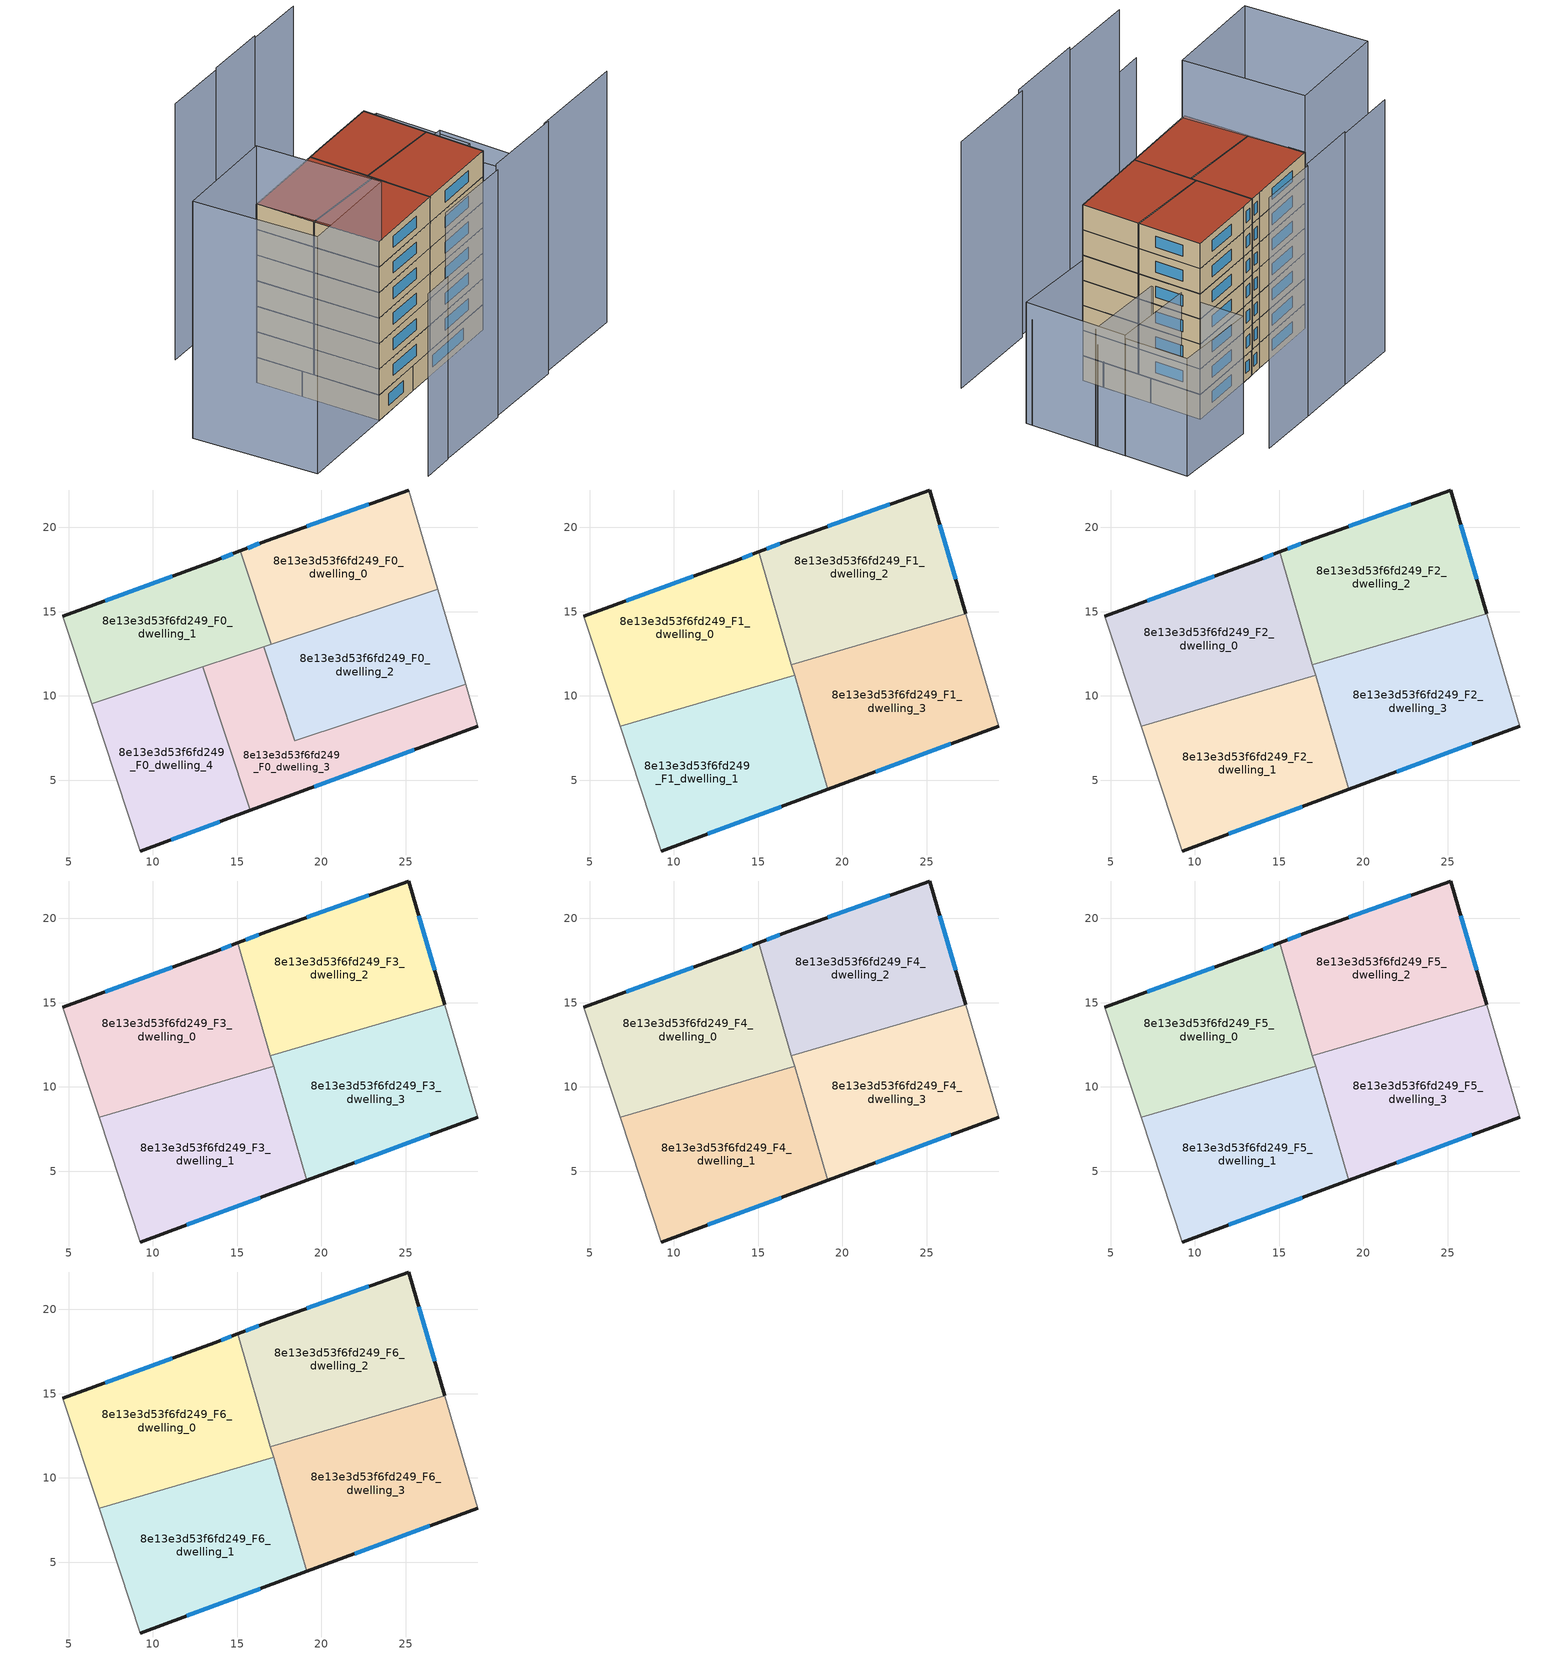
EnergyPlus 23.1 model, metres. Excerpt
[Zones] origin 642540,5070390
8e13e3d53f6fd249_F0_dwelling_0
 floor ground (EU_floor_Construction): 26.89,16.32 25.17,22.22 16.76,19.22 15.18,18.6 17.01,13.06 z0
 wall outside (EU_wall_Construction): 15.18,18.6 16.76,19.22 25.17,22.22 z0:3
 wall adiabatic (EU_wall_Construction): 25.17,22.22 26.89,16.32 z0:3
 wall to 8e13e3d53f6fd249_F0_dwelling_1 (EU_wall_Construction): 17.01,13.06 15.18,18.6 z0:3
 wall to 8e13e3d53f6fd249_F0_dwelling_2 (EU_wall_Construction): 26.89,16.32 17.01,13.06 z0:3
 window (EU_Window_Construction): 15.62,18.77 16.32,19.04 / 19.12,20.06 22.81,21.38 z0.84:2.16
8e13e3d53f6fd249_F0_dwelling_1
 floor ground (EU_floor_Construction): 17.01,13.06 15.18,18.6 13.66,18.02 4.65,14.72 6.36,9.54 z0
 wall outside (EU_wall_Construction): 4.65,14.72 13.66,18.02 15.18,18.6 z0:3
 wall adiabatic (EU_wall_Construction): 6.36,9.54 4.65,14.72 z0:3
 wall to 8e13e3d53f6fd249_F0_dwelling_4 (EU_wall_Construction): 12.97,11.72 6.36,9.54 z0:3
 wall to 8e13e3d53f6fd249_F0_dwelling_3 (EU_wall_Construction): 16.58,12.92 12.97,11.72 z0:3
 wall to 8e13e3d53f6fd249_F0_dwelling_2 (EU_wall_Construction): 17.01,13.06 16.58,12.92 z0:3
 window (EU_Window_Construction): 7.18,15.64 11.14,17.09 / 14.08,18.18 14.75,18.44 z0.84:2.16
8e13e3d53f6fd249_F0_dwelling_2
 floor ground (EU_floor_Construction): 28.54,10.69 26.89,16.32 16.58,12.92 18.42,7.34 z0
 wall to 8e13e3d53f6fd249_F0_dwelling_3 (EU_wall_Construction): 28.54,10.69 18.42,7.34 16.58,12.92 z0:3
 wall adiabatic (EU_wall_Construction): 26.89,16.32 28.54,10.69 z0:3
 ceiling adiabatic (EU_roof_Construction): 27.32,14.87 28.54,10.69 18.42,7.34 17.3,10.73 16.97,11.85 z3
8e13e3d53f6fd249_F0_dwelling_3
 floor ground (EU_floor_Construction): 29.27,8.21 28.54,10.69 18.42,7.34 16.58,12.92 12.97,11.72 15.78,3.22 z0
 wall outside (EU_wall_Construction): 29.27,8.21 15.78,3.22 z0:3
 wall adiabatic (EU_wall_Construction): 28.54,10.69 29.27,8.21 z0:3
 wall to 8e13e3d53f6fd249_F0_dwelling_4 (EU_wall_Construction): 15.78,3.22 12.97,11.72 z0:3
 window (EU_Window_Construction): 25.49,6.81 19.56,4.62 z0.84:2.16
 ceiling adiabatic (EU_roof_Construction): 28.54,10.69 29.27,8.21 19.13,4.46 17.3,10.73 18.42,7.34 z3
8e13e3d53f6fd249_F0_dwelling_4
 floor ground (EU_floor_Construction): 15.78,3.22 12.97,11.72 6.36,9.54 9.25,0.81 z0
 wall outside (EU_wall_Construction): 15.78,3.22 9.25,0.81 z0:3
 wall adiabatic (EU_wall_Construction): 9.25,0.81 6.36,9.54 z0:3
 window (EU_Window_Construction): 13.95,2.54 11.08,1.48 z0.84:2.16
8e13e3d53f6fd249_F1_dwelling_0
 floor to 8e13e3d53f6fd249_F0_dwelling_1 (EU_floor_Construction): 16.66,12.94 15.02,18.54 13.66,18.02 4.65,14.72 6.36,9.54 z3
 floor to 8e13e3d53f6fd249_F0_dwelling_4 (EU_floor_Construction): 13.49,10.15 12.97,11.72 6.36,9.54 6.81,8.2 z3
 floor to 8e13e3d53f6fd249_F0_dwelling_2 (EU_floor_Construction): 17.16,11.22 16.66,12.94 16.58,12.92 17.14,11.21 z3
 floor to 8e13e3d53f6fd249_F0_dwelling_3 (EU_floor_Construction): 17.14,11.21 16.58,12.92 12.97,11.72 13.49,10.15 z3
 wall outside (EU_wall_Construction): 4.65,14.72 13.66,18.02 15.02,18.54 z3:6
 wall to 8e13e3d53f6fd249_F1_dwelling_1 (EU_wall_Construction): 17.16,11.22 6.81,8.2 z3:6
 wall adiabatic (EU_wall_Construction): 6.81,8.2 4.65,14.72 z3:6
 wall to 8e13e3d53f6fd249_F1_dwelling_2 (EU_wall_Construction): 15.02,18.54 16.97,11.85 z3:6
 wall to 8e13e3d53f6fd249_F1_dwelling_3 (EU_wall_Construction): 16.97,11.85 17.16,11.22 z3:6
 window (EU_Window_Construction): 7.18,15.64 11.14,17.09 / 14.04,18.16 14.64,18.4 z3.84:5.16
8e13e3d53f6fd249_F1_dwelling_1
 floor to 8e13e3d53f6fd249_F0_dwelling_4 (EU_floor_Construction): 15.78,3.22 13.49,10.15 6.81,8.2 9.25,0.81 z3
 floor to 8e13e3d53f6fd249_F0_dwelling_3 (EU_floor_Construction): 19.13,4.46 17.3,10.74 17.14,11.21 13.49,10.15 15.78,3.22 z3
 wall outside (EU_wall_Construction): 19.14,4.46 9.25,0.81 z3:6
 wall adiabatic (EU_wall_Construction): 9.25,0.81 6.81,8.2 z3:6
 wall to 8e13e3d53f6fd249_F1_dwelling_3 (EU_wall_Construction): 17.16,11.22 19.14,4.46 z3:6
 window (EU_Window_Construction): 16.37,3.44 12.02,1.83 z3.84:5.16
8e13e3d53f6fd249_F1_dwelling_2
 floor to 8e13e3d53f6fd249_F0_dwelling_0 (EU_floor_Construction): 26.89,16.32 25.17,22.22 16.76,19.22 15.18,18.6 17.01,13.06 z3
 floor to 8e13e3d53f6fd249_F0_dwelling_2 (EU_floor_Construction): 27.32,14.87 26.89,16.32 16.66,12.94 16.97,11.85 z3
 floor to 8e13e3d53f6fd249_F0_dwelling_1 (EU_floor_Construction): 17.01,13.06 15.18,18.6 15.02,18.54 16.66,12.94 z3
 wall outside (EU_wall_Construction): 15.02,18.54 16.76,19.22 25.17,22.22 27.32,14.88 z3:6
 wall to 8e13e3d53f6fd249_F1_dwelling_3 (EU_wall_Construction): 27.32,14.88 16.97,11.85 z3:6
 window (EU_Window_Construction): 15.51,18.73 16.27,19.03 / 19.12,20.06 22.81,21.38 / 25.77,20.16 26.72,16.93 z3.84:5.16
8e13e3d53f6fd249_F1_dwelling_3
 floor adiabatic (EU_floor_Construction): 29.27,8.21 27.32,14.88 16.97,11.85 19.14,4.46 z3
 wall outside (EU_wall_Construction): 29.27,8.21 19.14,4.46 z3:6
 wall adiabatic (EU_wall_Construction): 27.32,14.88 29.27,8.21 z3:6
 window (EU_Window_Construction): 26.43,7.16 21.97,5.51 z3.84:5.16
8e13e3d53f6fd249_F2_dwelling_0
 floor to 8e13e3d53f6fd249_F1_dwelling_0 (EU_floor_Construction): 17.16,11.22 15.02,18.54 13.66,18.02 4.65,14.72 6.81,8.2 z6
 wall outside (EU_wall_Construction): 4.65,14.72 13.66,18.02 15.02,18.54 z6:9
 wall to 8e13e3d53f6fd249_F2_dwelling_1 (EU_wall_Construction): 17.16,11.22 6.81,8.2 z6:9
 wall adiabatic (EU_wall_Construction): 6.81,8.2 4.65,14.72 z6:9
 wall to 8e13e3d53f6fd249_F2_dwelling_2 (EU_wall_Construction): 15.02,18.54 16.97,11.85 z6:9
 wall to 8e13e3d53f6fd249_F2_dwelling_3 (EU_wall_Construction): 16.97,11.85 17.16,11.22 z6:9
 window (EU_Window_Construction): 7.18,15.64 11.14,17.09 / 14.04,18.16 14.64,18.4 z6.84:8.16
8e13e3d53f6fd249_F2_dwelling_1
 floor to 8e13e3d53f6fd249_F1_dwelling_1 (EU_floor_Construction): 19.14,4.46 17.16,11.22 6.81,8.2 9.25,0.81 z6
 wall outside (EU_wall_Construction): 19.14,4.46 9.25,0.81 z6:9
 wall adiabatic (EU_wall_Construction): 9.25,0.81 6.81,8.2 z6:9
 wall to 8e13e3d53f6fd249_F2_dwelling_3 (EU_wall_Construction): 17.16,11.22 19.14,4.46 z6:9
 window (EU_Window_Construction): 16.37,3.44 12.02,1.83 z6.84:8.16
8e13e3d53f6fd249_F2_dwelling_2
 floor to 8e13e3d53f6fd249_F1_dwelling_2 (EU_floor_Construction): 27.32,14.88 25.17,22.22 16.76,19.22 15.02,18.54 16.97,11.85 z6
 wall outside (EU_wall_Construction): 15.02,18.54 16.76,19.22 25.17,22.22 27.32,14.88 z6:9
 wall to 8e13e3d53f6fd249_F2_dwelling_3 (EU_wall_Construction): 27.32,14.88 16.97,11.85 z6:9
 window (EU_Window_Construction): 15.51,18.73 16.27,19.03 / 19.12,20.06 22.81,21.38 / 25.77,20.16 26.72,16.93 z6.84:8.16
8e13e3d53f6fd249_F2_dwelling_3
 floor to 8e13e3d53f6fd249_F1_dwelling_3 (EU_floor_Construction): 29.27,8.21 27.32,14.88 16.97,11.85 19.14,4.46 z6
 wall outside (EU_wall_Construction): 29.27,8.21 19.14,4.46 z6:9
 wall adiabatic (EU_wall_Construction): 27.32,14.88 29.27,8.21 z6:9
 window (EU_Window_Construction): 26.43,7.16 21.97,5.51 z6.84:8.16
8e13e3d53f6fd249_F3_dwelling_0
 floor to 8e13e3d53f6fd249_F2_dwelling_0 (EU_floor_Construction): 17.16,11.22 15.02,18.54 13.66,18.02 4.65,14.72 6.81,8.2 z9
 wall outside (EU_wall_Construction): 4.65,14.72 13.66,18.02 15.02,18.54 z9:12
 wall to 8e13e3d53f6fd249_F3_dwelling_1 (EU_wall_Construction): 17.16,11.22 6.81,8.2 z9:12
 wall adiabatic (EU_wall_Construction): 6.81,8.2 4.65,14.72 z9:12
 wall to 8e13e3d53f6fd249_F3_dwelling_2 (EU_wall_Construction): 15.02,18.54 16.97,11.85 z9:12
 wall to 8e13e3d53f6fd249_F3_dwelling_3 (EU_wall_Construction): 16.97,11.85 17.16,11.22 z9:12
 window (EU_Window_Construction): 7.18,15.64 11.14,17.09 / 14.04,18.16 14.64,18.4 z9.84:11.16
8e13e3d53f6fd249_F3_dwelling_1
 floor to 8e13e3d53f6fd249_F2_dwelling_1 (EU_floor_Construction): 19.14,4.46 17.16,11.22 6.81,8.2 9.25,0.81 z9
 wall outside (EU_wall_Construction): 19.14,4.46 9.25,0.81 z9:12
 wall adiabatic (EU_wall_Construction): 9.25,0.81 6.81,8.2 z9:12
 wall to 8e13e3d53f6fd249_F3_dwelling_3 (EU_wall_Construction): 17.16,11.22 19.14,4.46 z9:12
 window (EU_Window_Construction): 16.37,3.44 12.02,1.83 z9.84:11.16
8e13e3d53f6fd249_F3_dwelling_2
 floor to 8e13e3d53f6fd249_F2_dwelling_2 (EU_floor_Construction): 27.32,14.88 25.17,22.22 16.76,19.22 15.02,18.54 16.97,11.85 z9
 wall outside (EU_wall_Construction): 15.02,18.54 16.76,19.22 25.17,22.22 27.32,14.88 z9:12
 wall to 8e13e3d53f6fd249_F3_dwelling_3 (EU_wall_Construction): 27.32,14.88 16.97,11.85 z9:12
 window (EU_Window_Construction): 15.51,18.73 16.27,19.03 / 19.12,20.06 22.81,21.38 / 25.77,20.16 26.72,16.93 z9.84:11.16
8e13e3d53f6fd249_F3_dwelling_3
 floor to 8e13e3d53f6fd249_F2_dwelling_3 (EU_floor_Construction): 29.27,8.21 27.32,14.88 16.97,11.85 19.14,4.46 z9
 wall outside (EU_wall_Construction): 29.27,8.21 19.14,4.46 z9:12
 wall adiabatic (EU_wall_Construction): 27.32,14.88 29.27,8.21 z9:12
 window (EU_Window_Construction): 26.43,7.16 21.97,5.51 z9.84:11.16
8e13e3d53f6fd249_F4_dwelling_0
 floor to 8e13e3d53f6fd249_F3_dwelling_0 (EU_floor_Construction): 17.16,11.22 15.02,18.54 13.66,18.02 4.65,14.72 6.81,8.2 z12
 wall outside (EU_wall_Construction): 4.65,14.72 13.66,18.02 15.02,18.54 z12:15
 wall to 8e13e3d53f6fd249_F4_dwelling_1 (EU_wall_Construction): 17.16,11.22 6.81,8.2 z12:15
 wall adiabatic (EU_wall_Construction): 6.81,8.2 4.65,14.72 z12:15
 wall to 8e13e3d53f6fd249_F4_dwelling_2 (EU_wall_Construction): 15.02,18.54 16.97,11.85 z12:15
 wall to 8e13e3d53f6fd249_F4_dwelling_3 (EU_wall_Construction): 16.97,11.85 17.16,11.22 z12:15
 window (EU_Window_Construction): 7.18,15.64 11.14,17.09 / 14.04,18.16 14.64,18.4 z12.84:14.16
8e13e3d53f6fd249_F4_dwelling_1
 floor to 8e13e3d53f6fd249_F3_dwelling_1 (EU_floor_Construction): 19.14,4.46 17.16,11.22 6.81,8.2 9.25,0.81 z12
 wall outside (EU_wall_Construction): 19.14,4.46 9.25,0.81 z12:15
 wall adiabatic (EU_wall_Construction): 9.25,0.81 6.81,8.2 z12:15
 wall to 8e13e3d53f6fd249_F4_dwelling_3 (EU_wall_Construction): 17.16,11.22 19.14,4.46 z12:15
 window (EU_Window_Construction): 16.37,3.44 12.02,1.83 z12.84:14.16
8e13e3d53f6fd249_F4_dwelling_2
 floor to 8e13e3d53f6fd249_F3_dwelling_2 (EU_floor_Construction): 27.32,14.88 25.17,22.22 16.76,19.22 15.02,18.54 16.97,11.85 z12
 wall outside (EU_wall_Construction): 15.02,18.54 16.76,19.22 25.17,22.22 27.32,14.88 z12:15
 wall to 8e13e3d53f6fd249_F4_dwelling_3 (EU_wall_Construction): 27.32,14.88 16.97,11.85 z12:15
 window (EU_Window_Construction): 15.51,18.73 16.27,19.03 / 19.12,20.06 22.81,21.38 / 25.77,20.16 26.72,16.93 z12.84:14.16
8e13e3d53f6fd249_F4_dwelling_3
 floor to 8e13e3d53f6fd249_F3_dwelling_3 (EU_floor_Construction): 29.27,8.21 27.32,14.88 16.97,11.85 19.14,4.46 z12
 wall outside (EU_wall_Construction): 29.27,8.21 19.14,4.46 z12:15
 wall adiabatic (EU_wall_Construction): 27.32,14.88 29.27,8.21 z12:15
 window (EU_Window_Construction): 26.43,7.16 21.97,5.51 z12.84:14.16
8e13e3d53f6fd249_F5_dwelling_0
 floor to 8e13e3d53f6fd249_F4_dwelling_0 (EU_floor_Construction): 17.16,11.22 15.02,18.54 13.66,18.02 4.65,14.72 6.81,8.2 z15
 wall outside (EU_wall_Construction): 4.65,14.72 13.66,18.02 15.02,18.54 z15:18
 wall to 8e13e3d53f6fd249_F5_dwelling_1 (EU_wall_Construction): 17.16,11.22 6.81,8.2 z15:18
 wall adiabatic (EU_wall_Construction): 6.81,8.2 4.65,14.72 z15:18
 wall to 8e13e3d53f6fd249_F5_dwelling_2 (EU_wall_Construction): 15.02,18.54 16.97,11.85 z15:18
 wall to 8e13e3d53f6fd249_F5_dwelling_3 (EU_wall_Construction): 16.97,11.85 17.16,11.22 z15:18
 window (EU_Window_Construction): 7.18,15.64 11.14,17.09 / 14.04,18.16 14.64,18.4 z15.84:17.16
8e13e3d53f6fd249_F5_dwelling_1
 floor to 8e13e3d53f6fd249_F4_dwelling_1 (EU_floor_Construction): 19.14,4.46 17.16,11.22 6.81,8.2 9.25,0.81 z15
 wall outside (EU_wall_Construction): 19.14,4.46 9.25,0.81 z15:18
 wall adiabatic (EU_wall_Construction): 9.25,0.81 6.81,8.2 z15:18
 wall to 8e13e3d53f6fd249_F5_dwelling_3 (EU_wall_Construction): 17.16,11.22 19.14,4.46 z15:18
 window (EU_Window_Construction): 16.37,3.44 12.02,1.83 z15.84:17.16
8e13e3d53f6fd249_F5_dwelling_2
 floor to 8e13e3d53f6fd249_F4_dwelling_2 (EU_floor_Construction): 27.32,14.88 25.17,22.22 16.76,19.22 15.02,18.54 16.97,11.85 z15
 wall outside (EU_wall_Construction): 15.02,18.54 16.76,19.22 25.17,22.22 27.32,14.88 z15:18
 wall to 8e13e3d53f6fd249_F5_dwelling_3 (EU_wall_Construction): 27.32,14.88 16.97,11.85 z15:18
 window (EU_Window_Construction): 15.51,18.73 16.27,19.03 / 19.12,20.06 22.81,21.38 / 25.77,20.16 26.72,16.93 z15.84:17.16
8e13e3d53f6fd249_F5_dwelling_3
 floor to 8e13e3d53f6fd249_F4_dwelling_3 (EU_floor_Construction): 29.27,8.21 27.32,14.88 16.97,11.85 19.14,4.46 z15
 wall outside (EU_wall_Construction): 29.27,8.21 19.14,4.46 z15:18
 wall adiabatic (EU_wall_Construction): 27.32,14.88 29.27,8.21 z15:18
 window (EU_Window_Construction): 26.43,7.16 21.97,5.51 z15.84:17.16
8e13e3d53f6fd249_F6_dwelling_0
 floor to 8e13e3d53f6fd249_F5_dwelling_0 (EU_floor_Construction): 17.16,11.22 15.02,18.54 13.66,18.02 4.65,14.72 6.81,8.2 z18
 wall outside (EU_wall_Construction): 4.65,14.72 13.66,18.02 15.02,18.54 z18:21
 wall to 8e13e3d53f6fd249_F6_dwelling_1 (EU_wall_Construction): 17.16,11.22 6.81,8.2 z18:21
 wall adiabatic (EU_wall_Construction): 6.81,8.2 4.65,14.72 z18:21
 wall to 8e13e3d53f6fd249_F6_dwelling_2 (EU_wall_Construction): 15.02,18.54 16.97,11.85 z18:21
 wall to 8e13e3d53f6fd249_F6_dwelling_3 (EU_wall_Construction): 16.97,11.85 17.16,11.22 z18:21
 window (EU_Window_Construction): 7.18,15.64 11.14,17.09 / 14.04,18.16 14.64,18.4 z18.84:20.16
 roof outside (EU_roof_Construction): 15.02,18.54 17.16,11.22 6.81,8.2 4.65,14.72 13.66,18.02 z21
8e13e3d53f6fd249_F6_dwelling_1
 floor to 8e13e3d53f6fd249_F5_dwelling_1 (EU_floor_Construction): 19.14,4.46 17.16,11.22 6.81,8.2 9.25,0.81 z18
 wall outside (EU_wall_Construction): 19.14,4.46 9.25,0.81 z18:21
 wall adiabatic (EU_wall_Construction): 9.25,0.81 6.81,8.2 z18:21
 wall to 8e13e3d53f6fd249_F6_dwelling_3 (EU_wall_Construction): 17.16,11.22 19.14,4.46 z18:21
 window (EU_Window_Construction): 16.37,3.44 12.02,1.83 z18.84:20.16
 roof outside (EU_roof_Construction): 17.16,11.22 19.14,4.46 9.25,0.81 6.81,8.2 z21
8e13e3d53f6fd249_F6_dwelling_2
 floor to 8e13e3d53f6fd249_F5_dwelling_2 (EU_floor_Construction): 27.32,14.88 25.17,22.22 16.76,19.22 15.02,18.54 16.97,11.85 z18
 wall outside (EU_wall_Construction): 15.02,18.54 16.76,19.22 25.17,22.22 27.32,14.88 z18:21
 wall to 8e13e3d53f6fd249_F6_dwelling_3 (EU_wall_Construction): 27.32,14.88 16.97,11.85 z18:21
 window (EU_Window_Construction): 15.51,18.73 16.27,19.03 / 19.12,20.06 22.81,21.38 / 25.77,20.16 26.72,16.93 z18.84:20.16
 roof outside (EU_roof_Construction): 25.17,22.22 27.32,14.88 16.97,11.85 15.02,18.54 16.76,19.22 z21
8e13e3d53f6fd249_F6_dwelling_3
 floor to 8e13e3d53f6fd249_F5_dwelling_3 (EU_floor_Construction): 29.27,8.21 27.32,14.88 16.97,11.85 19.14,4.46 z18
 wall outside (EU_wall_Construction): 29.27,8.21 19.14,4.46 z18:21
 wall adiabatic (EU_wall_Construction): 27.32,14.88 29.27,8.21 z18:21
 window (EU_Window_Construction): 26.43,7.16 21.97,5.51 z18.84:20.16
 roof outside (EU_roof_Construction): 27.32,14.88 29.27,8.21 19.14,4.46 16.97,11.85 z21
shading: 5.83,-11.05 9.55,-9.7 z0:21.4; 9.29,-9.72 18.96,-6.4 z0:29; 18.89,-6.22 28.56,-2.9 z0:29.6; 28.24,-2.73 39.87,1.3 z0:29.4; 35.92,22.96 39.39,11.19 / 39.39,11.19 29.27,8.21 / 29.27,8.21 25.8,19.98 / 25.8,19.98 35.92,22.96 z0:14.4; 39.18,11.91 36.37,19.53 z0:12.6; 33.68,30.32 36.95,19.44 / 36.95,19.44 26.87,16.41 / 26.87,16.41 23.6,27.29 / 23.6,27.29 33.68,30.32 z0:14; -7.56,10.22 4.65,14.72 / 4.65,14.72 9.71,0.98 / 9.71,0.98 -2.5,-3.52 / -2.5,-3.52 -7.56,10.22 z0:27.8; 9.06,26.32 1.38,23.63 z0:30; 36.88,19.71 33.33,30.2 z0:12.2; 16.29,28.86 9.06,26.32 z0:30.2; 23.5,31.33 16.16,28.82 z0:29.9
[Building]
EU S2 Campaign: North Axis=0; Terrain=City; Solar Distribution=FullExterior
[Site:Location]
Lyon-Bron: Latitude=45.75; Longitude=5; Time Zone=1; Elevation=198
[SizingPeriod:WeatherFileDays]
AnnualSizingPeriod: Begin Month=1; Begin Day of Month=1; End Month=12; End Day of Month=31; Day of Week for Start Day=Monday; Use Weather File Daylight Saving Period=No; Use Weather File Rain and Snow Indicators=No
[MATERIAL]
EU_InternalMass_Material: Roughness=MediumRough; Thickness=0.1; Conductivity=1; Density=1800; Specific Heat=900; Thermal Absorptance=0.9; Solar Absorptance=0.7; Visible Absorptance=0.7
[MATERIAL:NOMASS] Roughness=MediumRough; Thermal Absorptance=0.9; Solar Absorptance=0.7; Visible Absorptance=0.7
Name | Thermal Resistance
EU_wall_NoMass | 0.776494
EU_roof_NoMass | 0.486893
EU_floor_NoMass | 0.421597
[WINDOWMATERIAL:SIMPLEGLAZINGSYSTEM]
EU_Window_SimpleGlazing: UFactor=4.24961; Solar Heat Gain Coefficient=0.83; Visible Transmittance=0.83
[CONSTRUCTION]
EU_wall_Construction: EU_wall_NoMass
EU_roof_Construction: EU_roof_NoMass
EU_floor_Construction: EU_floor_NoMass
EU_InternalMass_Construction: EU_InternalMass_Material
EU_Window_Construction: EU_Window_SimpleGlazing
[ZONE] Type=1; Multiplier=1; Ceiling Height=autocalculate; Floor Area=autocalculate; Part of Total Floor Area=Yes
Name | Volume
8e13e3d53f6fd249_F0_dwelling_0 | 189.475
8e13e3d53f6fd249_F1_dwelling_0; 8e13e3d53f6fd249_F2_dwelling_0; 8e13e3d53f6fd249_F3_dwelling_0; 8e13e3d53f6fd249_F4_dwelling_0; 8e13e3d53f6fd249_F5_dwelling_0; 8e13e3d53f6fd249_F6_dwelling_0 | 236.851
8e13e3d53f6fd249_F0_dwelling_1 | 189.479
8e13e3d53f6fd249_F1_dwelling_1; 8e13e3d53f6fd249_F2_dwelling_1; 8e13e3d53f6fd249_F3_dwelling_1; 8e13e3d53f6fd249_F4_dwelling_1; 8e13e3d53f6fd249_F5_dwelling_1; 8e13e3d53f6fd249_F6_dwelling_1 | 236.842
8e13e3d53f6fd249_F0_dwelling_2 | 189.482
8e13e3d53f6fd249_F1_dwelling_2; 8e13e3d53f6fd249_F2_dwelling_2; 8e13e3d53f6fd249_F3_dwelling_2; 8e13e3d53f6fd249_F4_dwelling_2; 8e13e3d53f6fd249_F5_dwelling_2; 8e13e3d53f6fd249_F6_dwelling_2 | 236.852
8e13e3d53f6fd249_F0_dwelling_3 | 189.466
8e13e3d53f6fd249_F1_dwelling_3; 8e13e3d53f6fd249_F2_dwelling_3; 8e13e3d53f6fd249_F3_dwelling_3; 8e13e3d53f6fd249_F4_dwelling_3; 8e13e3d53f6fd249_F5_dwelling_3; 8e13e3d53f6fd249_F6_dwelling_3 | 236.849
8e13e3d53f6fd249_F0_dwelling_4 | 189.473
[INTERNALMASS] Construction=EU_InternalMass_Construction
Name | Zone or ZoneList | Surface Area
8e13e3d53f6fd249_F0_dwelling_0_EU_InternalMass | 8e13e3d53f6fd249_F0_dwelling_0 | 63.1582
8e13e3d53f6fd249_F0_dwelling_1_EU_InternalMass | 8e13e3d53f6fd249_F0_dwelling_1 | 63.1596
8e13e3d53f6fd249_F0_dwelling_2_EU_InternalMass | 8e13e3d53f6fd249_F0_dwelling_2 | 63.1616
8e13e3d53f6fd249_F0_dwelling_3_EU_InternalMass | 8e13e3d53f6fd249_F0_dwelling_3 | 63.1551
8e13e3d53f6fd249_F0_dwelling_4_EU_InternalMass | 8e13e3d53f6fd249_F0_dwelling_4 | 63.16
8e13e3d53f6fd249_F1_dwelling_0_EU_InternalMass | 8e13e3d53f6fd249_F1_dwelling_0 | 78.9508
8e13e3d53f6fd249_F1_dwelling_1_EU_InternalMass | 8e13e3d53f6fd249_F1_dwelling_1 | 78.9475
8e13e3d53f6fd249_F1_dwelling_2_EU_InternalMass | 8e13e3d53f6fd249_F1_dwelling_2 | 78.9508
8e13e3d53f6fd249_F1_dwelling_3_EU_InternalMass | 8e13e3d53f6fd249_F1_dwelling_3 | 78.95
8e13e3d53f6fd249_F2_dwelling_0_EU_InternalMass | 8e13e3d53f6fd249_F2_dwelling_0 | 78.9508
8e13e3d53f6fd249_F2_dwelling_1_EU_InternalMass | 8e13e3d53f6fd249_F2_dwelling_1 | 78.9475
8e13e3d53f6fd249_F2_dwelling_2_EU_InternalMass | 8e13e3d53f6fd249_F2_dwelling_2 | 78.9508
8e13e3d53f6fd249_F2_dwelling_3_EU_InternalMass | 8e13e3d53f6fd249_F2_dwelling_3 | 78.95
8e13e3d53f6fd249_F3_dwelling_0_EU_InternalMass | 8e13e3d53f6fd249_F3_dwelling_0 | 78.9508
8e13e3d53f6fd249_F3_dwelling_1_EU_InternalMass | 8e13e3d53f6fd249_F3_dwelling_1 | 78.9475
8e13e3d53f6fd249_F3_dwelling_2_EU_InternalMass | 8e13e3d53f6fd249_F3_dwelling_2 | 78.9508
8e13e3d53f6fd249_F3_dwelling_3_EU_InternalMass | 8e13e3d53f6fd249_F3_dwelling_3 | 78.95
8e13e3d53f6fd249_F4_dwelling_0_EU_InternalMass | 8e13e3d53f6fd249_F4_dwelling_0 | 78.9508
8e13e3d53f6fd249_F4_dwelling_1_EU_InternalMass | 8e13e3d53f6fd249_F4_dwelling_1 | 78.9475
8e13e3d53f6fd249_F4_dwelling_2_EU_InternalMass | 8e13e3d53f6fd249_F4_dwelling_2 | 78.9508
8e13e3d53f6fd249_F4_dwelling_3_EU_InternalMass | 8e13e3d53f6fd249_F4_dwelling_3 | 78.95
8e13e3d53f6fd249_F5_dwelling_0_EU_InternalMass | 8e13e3d53f6fd249_F5_dwelling_0 | 78.9508
8e13e3d53f6fd249_F5_dwelling_1_EU_InternalMass | 8e13e3d53f6fd249_F5_dwelling_1 | 78.9475
8e13e3d53f6fd249_F5_dwelling_2_EU_InternalMass | 8e13e3d53f6fd249_F5_dwelling_2 | 78.9508
8e13e3d53f6fd249_F5_dwelling_3_EU_InternalMass | 8e13e3d53f6fd249_F5_dwelling_3 | 78.95
8e13e3d53f6fd249_F6_dwelling_0_EU_InternalMass | 8e13e3d53f6fd249_F6_dwelling_0 | 78.9508
8e13e3d53f6fd249_F6_dwelling_1_EU_InternalMass | 8e13e3d53f6fd249_F6_dwelling_1 | 78.9475
8e13e3d53f6fd249_F6_dwelling_2_EU_InternalMass | 8e13e3d53f6fd249_F6_dwelling_2 | 78.9508
8e13e3d53f6fd249_F6_dwelling_3_EU_InternalMass | 8e13e3d53f6fd249_F6_dwelling_3 | 78.95
[OTHEREQUIPMENT] Fuel Type=Electricity; Design Level Calculation Method=Watts/Area; Power per Zone Floor Area=1; Fraction Latent=0; Fraction Radiant=0; Fraction Lost=0; Carbon Dioxide Generation Rate=0; EndUse Subcategory=EU_Step8_InternalGains
Name | Zone or ZoneList or Space or SpaceList | Schedule
EU_Step8_InternalGain_8e13e3d53f6fd249_F0_dwelling_0_f000 | 8e13e3d53f6fd249_F0_dwelling_0 | EU_Step8_GainSchedule_8e13e3d53f6fd249_F0_dwelling_0_f000
EU_Step8_InternalGain_8e13e3d53f6fd249_F0_dwelling_1_f000 | 8e13e3d53f6fd249_F0_dwelling_1 | EU_Step8_GainSchedule_8e13e3d53f6fd249_F0_dwelling_1_f000
EU_Step8_InternalGain_8e13e3d53f6fd249_F0_dwelling_2_f000 | 8e13e3d53f6fd249_F0_dwelling_2 | EU_Step8_GainSchedule_8e13e3d53f6fd249_F0_dwelling_2_f000
EU_Step8_InternalGain_8e13e3d53f6fd249_F0_dwelling_3_f000 | 8e13e3d53f6fd249_F0_dwelling_3 | EU_Step8_GainSchedule_8e13e3d53f6fd249_F0_dwelling_3_f000
EU_Step8_InternalGain_8e13e3d53f6fd249_F0_dwelling_4_f000 | 8e13e3d53f6fd249_F0_dwelling_4 | EU_Step8_GainSchedule_8e13e3d53f6fd249_F0_dwelling_4_f000
EU_Step8_InternalGain_8e13e3d53f6fd249_F1_dwelling_0_f000 | 8e13e3d53f6fd249_F1_dwelling_0 | EU_Step8_GainSchedule_8e13e3d53f6fd249_F1_dwelling_0_f000
EU_Step8_InternalGain_8e13e3d53f6fd249_F1_dwelling_1_f000 | 8e13e3d53f6fd249_F1_dwelling_1 | EU_Step8_GainSchedule_8e13e3d53f6fd249_F1_dwelling_1_f000
EU_Step8_InternalGain_8e13e3d53f6fd249_F1_dwelling_2_f000 | 8e13e3d53f6fd249_F1_dwelling_2 | EU_Step8_GainSchedule_8e13e3d53f6fd249_F1_dwelling_2_f000
EU_Step8_InternalGain_8e13e3d53f6fd249_F1_dwelling_3_f000 | 8e13e3d53f6fd249_F1_dwelling_3 | EU_Step8_GainSchedule_8e13e3d53f6fd249_F1_dwelling_3_f000
EU_Step8_InternalGain_8e13e3d53f6fd249_F2_dwelling_0_f000 | 8e13e3d53f6fd249_F2_dwelling_0 | EU_Step8_GainSchedule_8e13e3d53f6fd249_F2_dwelling_0_f000
EU_Step8_InternalGain_8e13e3d53f6fd249_F2_dwelling_1_f000 | 8e13e3d53f6fd249_F2_dwelling_1 | EU_Step8_GainSchedule_8e13e3d53f6fd249_F2_dwelling_1_f000
EU_Step8_InternalGain_8e13e3d53f6fd249_F2_dwelling_2_f000 | 8e13e3d53f6fd249_F2_dwelling_2 | EU_Step8_GainSchedule_8e13e3d53f6fd249_F2_dwelling_2_f000
EU_Step8_InternalGain_8e13e3d53f6fd249_F2_dwelling_3_f000 | 8e13e3d53f6fd249_F2_dwelling_3 | EU_Step8_GainSchedule_8e13e3d53f6fd249_F2_dwelling_3_f000
EU_Step8_InternalGain_8e13e3d53f6fd249_F3_dwelling_0_f000 | 8e13e3d53f6fd249_F3_dwelling_0 | EU_Step8_GainSchedule_8e13e3d53f6fd249_F3_dwelling_0_f000
EU_Step8_InternalGain_8e13e3d53f6fd249_F3_dwelling_1_f000 | 8e13e3d53f6fd249_F3_dwelling_1 | EU_Step8_GainSchedule_8e13e3d53f6fd249_F3_dwelling_1_f000
EU_Step8_InternalGain_8e13e3d53f6fd249_F3_dwelling_2_f000 | 8e13e3d53f6fd249_F3_dwelling_2 | EU_Step8_GainSchedule_8e13e3d53f6fd249_F3_dwelling_2_f000
EU_Step8_InternalGain_8e13e3d53f6fd249_F3_dwelling_3_f000 | 8e13e3d53f6fd249_F3_dwelling_3 | EU_Step8_GainSchedule_8e13e3d53f6fd249_F3_dwelling_3_f000
EU_Step8_InternalGain_8e13e3d53f6fd249_F4_dwelling_0_f000 | 8e13e3d53f6fd249_F4_dwelling_0 | EU_Step8_GainSchedule_8e13e3d53f6fd249_F4_dwelling_0_f000
EU_Step8_InternalGain_8e13e3d53f6fd249_F4_dwelling_1_f000 | 8e13e3d53f6fd249_F4_dwelling_1 | EU_Step8_GainSchedule_8e13e3d53f6fd249_F4_dwelling_1_f000
EU_Step8_InternalGain_8e13e3d53f6fd249_F4_dwelling_2_f000 | 8e13e3d53f6fd249_F4_dwelling_2 | EU_Step8_GainSchedule_8e13e3d53f6fd249_F4_dwelling_2_f000
EU_Step8_InternalGain_8e13e3d53f6fd249_F4_dwelling_3_f000 | 8e13e3d53f6fd249_F4_dwelling_3 | EU_Step8_GainSchedule_8e13e3d53f6fd249_F4_dwelling_3_f000
EU_Step8_InternalGain_8e13e3d53f6fd249_F5_dwelling_0_f000 | 8e13e3d53f6fd249_F5_dwelling_0 | EU_Step8_GainSchedule_8e13e3d53f6fd249_F5_dwelling_0_f000
EU_Step8_InternalGain_8e13e3d53f6fd249_F5_dwelling_1_f000 | 8e13e3d53f6fd249_F5_dwelling_1 | EU_Step8_GainSchedule_8e13e3d53f6fd249_F5_dwelling_1_f000
EU_Step8_InternalGain_8e13e3d53f6fd249_F5_dwelling_2_f000 | 8e13e3d53f6fd249_F5_dwelling_2 | EU_Step8_GainSchedule_8e13e3d53f6fd249_F5_dwelling_2_f000
EU_Step8_InternalGain_8e13e3d53f6fd249_F5_dwelling_3_f000 | 8e13e3d53f6fd249_F5_dwelling_3 | EU_Step8_GainSchedule_8e13e3d53f6fd249_F5_dwelling_3_f000
EU_Step8_InternalGain_8e13e3d53f6fd249_F6_dwelling_0_f000 | 8e13e3d53f6fd249_F6_dwelling_0 | EU_Step8_GainSchedule_8e13e3d53f6fd249_F6_dwelling_0_f000
EU_Step8_InternalGain_8e13e3d53f6fd249_F6_dwelling_1_f000 | 8e13e3d53f6fd249_F6_dwelling_1 | EU_Step8_GainSchedule_8e13e3d53f6fd249_F6_dwelling_1_f000
EU_Step8_InternalGain_8e13e3d53f6fd249_F6_dwelling_2_f000 | 8e13e3d53f6fd249_F6_dwelling_2 | EU_Step8_GainSchedule_8e13e3d53f6fd249_F6_dwelling_2_f000
EU_Step8_InternalGain_8e13e3d53f6fd249_F6_dwelling_3_f000 | 8e13e3d53f6fd249_F6_dwelling_3 | EU_Step8_GainSchedule_8e13e3d53f6fd249_F6_dwelling_3_f000
[ZONEVENTILATION:DESIGNFLOWRATE] Schedule=EU_AlwaysOn; Design Flow Rate Calculation Method=AirChanges/Hour; Air Changes per Hour=0.693814; Ventilation Type=Natural; Fan Pressure Rise=0; Fan Total Efficiency=1; Constant Term Coefficient=1; Temperature Term Coefficient=0; Velocity Term Coefficient=0; Velocity Squared Term Coefficient=0; Minimum Indoor Temperature=-100; Maximum Indoor Temperature=100; Delta Temperature=-100; Minimum Outdoor Temperature=-100; Maximum Outdoor Temperature=100; Maximum Wind Speed=40
Name | Zone or ZoneList or Space or SpaceList
EU_ConstantAir_8e13e3d53f6fd249_F0_dwelling_0 | 8e13e3d53f6fd249_F0_dwelling_0
EU_ConstantAir_8e13e3d53f6fd249_F0_dwelling_1 | 8e13e3d53f6fd249_F0_dwelling_1
EU_ConstantAir_8e13e3d53f6fd249_F0_dwelling_2 | 8e13e3d53f6fd249_F0_dwelling_2
EU_ConstantAir_8e13e3d53f6fd249_F0_dwelling_3 | 8e13e3d53f6fd249_F0_dwelling_3
EU_ConstantAir_8e13e3d53f6fd249_F0_dwelling_4 | 8e13e3d53f6fd249_F0_dwelling_4
EU_ConstantAir_8e13e3d53f6fd249_F1_dwelling_0 | 8e13e3d53f6fd249_F1_dwelling_0
EU_ConstantAir_8e13e3d53f6fd249_F1_dwelling_1 | 8e13e3d53f6fd249_F1_dwelling_1
EU_ConstantAir_8e13e3d53f6fd249_F1_dwelling_2 | 8e13e3d53f6fd249_F1_dwelling_2
EU_ConstantAir_8e13e3d53f6fd249_F1_dwelling_3 | 8e13e3d53f6fd249_F1_dwelling_3
EU_ConstantAir_8e13e3d53f6fd249_F2_dwelling_0 | 8e13e3d53f6fd249_F2_dwelling_0
EU_ConstantAir_8e13e3d53f6fd249_F2_dwelling_1 | 8e13e3d53f6fd249_F2_dwelling_1
EU_ConstantAir_8e13e3d53f6fd249_F2_dwelling_2 | 8e13e3d53f6fd249_F2_dwelling_2
EU_ConstantAir_8e13e3d53f6fd249_F2_dwelling_3 | 8e13e3d53f6fd249_F2_dwelling_3
EU_ConstantAir_8e13e3d53f6fd249_F3_dwelling_0 | 8e13e3d53f6fd249_F3_dwelling_0
EU_ConstantAir_8e13e3d53f6fd249_F3_dwelling_1 | 8e13e3d53f6fd249_F3_dwelling_1
EU_ConstantAir_8e13e3d53f6fd249_F3_dwelling_2 | 8e13e3d53f6fd249_F3_dwelling_2
EU_ConstantAir_8e13e3d53f6fd249_F3_dwelling_3 | 8e13e3d53f6fd249_F3_dwelling_3
EU_ConstantAir_8e13e3d53f6fd249_F4_dwelling_0 | 8e13e3d53f6fd249_F4_dwelling_0
EU_ConstantAir_8e13e3d53f6fd249_F4_dwelling_1 | 8e13e3d53f6fd249_F4_dwelling_1
EU_ConstantAir_8e13e3d53f6fd249_F4_dwelling_2 | 8e13e3d53f6fd249_F4_dwelling_2
EU_ConstantAir_8e13e3d53f6fd249_F4_dwelling_3 | 8e13e3d53f6fd249_F4_dwelling_3
EU_ConstantAir_8e13e3d53f6fd249_F5_dwelling_0 | 8e13e3d53f6fd249_F5_dwelling_0
EU_ConstantAir_8e13e3d53f6fd249_F5_dwelling_1 | 8e13e3d53f6fd249_F5_dwelling_1
EU_ConstantAir_8e13e3d53f6fd249_F5_dwelling_2 | 8e13e3d53f6fd249_F5_dwelling_2
EU_ConstantAir_8e13e3d53f6fd249_F5_dwelling_3 | 8e13e3d53f6fd249_F5_dwelling_3
EU_ConstantAir_8e13e3d53f6fd249_F6_dwelling_0 | 8e13e3d53f6fd249_F6_dwelling_0
EU_ConstantAir_8e13e3d53f6fd249_F6_dwelling_1 | 8e13e3d53f6fd249_F6_dwelling_1
EU_ConstantAir_8e13e3d53f6fd249_F6_dwelling_2 | 8e13e3d53f6fd249_F6_dwelling_2
EU_ConstantAir_8e13e3d53f6fd249_F6_dwelling_3 | 8e13e3d53f6fd249_F6_dwelling_3
[HVACTEMPLATE:THERMOSTAT] Constant Heating Setpoint=20; Constant Cooling Setpoint=50
EU_HeatOnly_8e13e3d53f6fd249_F0_dwelling_0; EU_HeatOnly_8e13e3d53f6fd249_F0_dwelling_1; EU_HeatOnly_8e13e3d53f6fd249_F0_dwelling_2; EU_HeatOnly_8e13e3d53f6fd249_F0_dwelling_3; EU_HeatOnly_8e13e3d53f6fd249_F0_dwelling_4; EU_HeatOnly_8e13e3d53f6fd249_F1_dwelling_0; EU_HeatOnly_8e13e3d53f6fd249_F1_dwelling_1; EU_HeatOnly_8e13e3d53f6fd249_F1_dwelling_2; EU_HeatOnly_8e13e3d53f6fd249_F1_dwelling_3; EU_HeatOnly_8e13e3d53f6fd249_F2_dwelling_0; EU_HeatOnly_8e13e3d53f6fd249_F2_dwelling_1; EU_HeatOnly_8e13e3d53f6fd249_F2_dwelling_2; EU_HeatOnly_8e13e3d53f6fd249_F2_dwelling_3; EU_HeatOnly_8e13e3d53f6fd249_F3_dwelling_0; EU_HeatOnly_8e13e3d53f6fd249_F3_dwelling_1; EU_HeatOnly_8e13e3d53f6fd249_F3_dwelling_2; EU_HeatOnly_8e13e3d53f6fd249_F3_dwelling_3; EU_HeatOnly_8e13e3d53f6fd249_F4_dwelling_0; EU_HeatOnly_8e13e3d53f6fd249_F4_dwelling_1; EU_HeatOnly_8e13e3d53f6fd249_F4_dwelling_2; EU_HeatOnly_8e13e3d53f6fd249_F4_dwelling_3; EU_HeatOnly_8e13e3d53f6fd249_F5_dwelling_0; EU_HeatOnly_8e13e3d53f6fd249_F5_dwelling_1; EU_HeatOnly_8e13e3d53f6fd249_F5_dwelling_2; EU_HeatOnly_8e13e3d53f6fd249_F5_dwelling_3; EU_HeatOnly_8e13e3d53f6fd249_F6_dwelling_0; EU_HeatOnly_8e13e3d53f6fd249_F6_dwelling_1; EU_HeatOnly_8e13e3d53f6fd249_F6_dwelling_2; EU_HeatOnly_8e13e3d53f6fd249_F6_dwelling_3
[HVACTEMPLATE:ZONE:IDEALLOADSAIRSYSTEM] System Availability Schedule=EU_AlwaysOn; Maximum Heating Supply Air Temperature=50; Minimum Cooling Supply Air Temperature=13; Maximum Heating Supply Air Humidity Ratio=0.0156; Minimum Cooling Supply Air Humidity Ratio=0.0077; Heating Limit=NoLimit; Cooling Limit=NoLimit; Heating Availability Schedule=EU_AlwaysOn; Cooling Availability Schedule=EU_CoolingOff; Dehumidification Control Type=ConstantSensibleHeatRatio; Cooling Sensible Heat Ratio=0.7; Dehumidification Setpoint=60; Humidification Control Type=None; Humidification Setpoint=30; Outdoor Air Method=None; Outdoor Air Flow Rate per Person=0.00944; Outdoor Air Flow Rate per Zone Floor Area=0; Outdoor Air Flow Rate per Zone=0; Demand Controlled Ventilation Type=None; Outdoor Air Economizer Type=NoEconomizer; Heat Recovery Type=None; Sensible Heat Recovery Effectiveness=0.7; Latent Heat Recovery Effectiveness=0.65
Name | Template Thermostat
8e13e3d53f6fd249_F0_dwelling_0 | EU_HeatOnly_8e13e3d53f6fd249_F0_dwelling_0
8e13e3d53f6fd249_F0_dwelling_1 | EU_HeatOnly_8e13e3d53f6fd249_F0_dwelling_1
8e13e3d53f6fd249_F0_dwelling_2 | EU_HeatOnly_8e13e3d53f6fd249_F0_dwelling_2
8e13e3d53f6fd249_F0_dwelling_3 | EU_HeatOnly_8e13e3d53f6fd249_F0_dwelling_3
8e13e3d53f6fd249_F0_dwelling_4 | EU_HeatOnly_8e13e3d53f6fd249_F0_dwelling_4
8e13e3d53f6fd249_F1_dwelling_0 | EU_HeatOnly_8e13e3d53f6fd249_F1_dwelling_0
8e13e3d53f6fd249_F1_dwelling_1 | EU_HeatOnly_8e13e3d53f6fd249_F1_dwelling_1
8e13e3d53f6fd249_F1_dwelling_2 | EU_HeatOnly_8e13e3d53f6fd249_F1_dwelling_2
8e13e3d53f6fd249_F1_dwelling_3 | EU_HeatOnly_8e13e3d53f6fd249_F1_dwelling_3
8e13e3d53f6fd249_F2_dwelling_0 | EU_HeatOnly_8e13e3d53f6fd249_F2_dwelling_0
8e13e3d53f6fd249_F2_dwelling_1 | EU_HeatOnly_8e13e3d53f6fd249_F2_dwelling_1
8e13e3d53f6fd249_F2_dwelling_2 | EU_HeatOnly_8e13e3d53f6fd249_F2_dwelling_2
8e13e3d53f6fd249_F2_dwelling_3 | EU_HeatOnly_8e13e3d53f6fd249_F2_dwelling_3
8e13e3d53f6fd249_F3_dwelling_0 | EU_HeatOnly_8e13e3d53f6fd249_F3_dwelling_0
8e13e3d53f6fd249_F3_dwelling_1 | EU_HeatOnly_8e13e3d53f6fd249_F3_dwelling_1
8e13e3d53f6fd249_F3_dwelling_2 | EU_HeatOnly_8e13e3d53f6fd249_F3_dwelling_2
8e13e3d53f6fd249_F3_dwelling_3 | EU_HeatOnly_8e13e3d53f6fd249_F3_dwelling_3
8e13e3d53f6fd249_F4_dwelling_0 | EU_HeatOnly_8e13e3d53f6fd249_F4_dwelling_0
8e13e3d53f6fd249_F4_dwelling_1 | EU_HeatOnly_8e13e3d53f6fd249_F4_dwelling_1
8e13e3d53f6fd249_F4_dwelling_2 | EU_HeatOnly_8e13e3d53f6fd249_F4_dwelling_2
8e13e3d53f6fd249_F4_dwelling_3 | EU_HeatOnly_8e13e3d53f6fd249_F4_dwelling_3
8e13e3d53f6fd249_F5_dwelling_0 | EU_HeatOnly_8e13e3d53f6fd249_F5_dwelling_0
8e13e3d53f6fd249_F5_dwelling_1 | EU_HeatOnly_8e13e3d53f6fd249_F5_dwelling_1
8e13e3d53f6fd249_F5_dwelling_2 | EU_HeatOnly_8e13e3d53f6fd249_F5_dwelling_2
8e13e3d53f6fd249_F5_dwelling_3 | EU_HeatOnly_8e13e3d53f6fd249_F5_dwelling_3
8e13e3d53f6fd249_F6_dwelling_0 | EU_HeatOnly_8e13e3d53f6fd249_F6_dwelling_0
8e13e3d53f6fd249_F6_dwelling_1 | EU_HeatOnly_8e13e3d53f6fd249_F6_dwelling_1
8e13e3d53f6fd249_F6_dwelling_2 | EU_HeatOnly_8e13e3d53f6fd249_F6_dwelling_2
8e13e3d53f6fd249_F6_dwelling_3 | EU_HeatOnly_8e13e3d53f6fd249_F6_dwelling_3
[SIZING:ZONE] Zone Cooling Design Supply Air Temperature Input Method=SupplyAirTemperature; Zone Cooling Design Supply Air Temperature=13; Zone Heating Design Supply Air Temperature Input Method=SupplyAirTemperature; Zone Heating Design Supply Air Temperature=50; Zone Cooling Design Supply Air Humidity Ratio=0.008; Zone Heating Design Supply Air Humidity Ratio=0.008; Cooling Design Air Flow Method=DesignDay; Cooling Design Air Flow Rate=0; Cooling Minimum Air Flow per Zone Floor Area=0.000762; Cooling Minimum Air Flow=0; Cooling Minimum Air Flow Fraction=0.2; Heating Design Air Flow Method=DesignDay; Heating Design Air Flow Rate=0; Heating Maximum Air Flow per Zone Floor Area=0.002032; Heating Maximum Air Flow=0.141576; Heating Maximum Air Flow Fraction=0.3; Account for Dedicated Outdoor Air System=No; Dedicated Outdoor Air System Control Strategy=NeutralSupplyAir; Dedicated Outdoor Air Low Setpoint Temperature for Design=autosize; Dedicated Outdoor Air High Setpoint Temperature for Design=autosize; Zone Load Sizing Method=Sensible Load Only No Latent Load; Zone Latent Cooling Design Supply Air Humidity Ratio Input Method=HumidityRatioDifference; Zone Cooling Design Supply Air Humidity Ratio Difference=0.005; Zone Latent Heating Design Supply Air Humidity Ratio Input Method=HumidityRatioDifference; Zone Humidification Design Supply Air Humidity Ratio Difference=0.005
8e13e3d53f6fd249_F0_dwelling_0; 8e13e3d53f6fd249_F0_dwelling_1; 8e13e3d53f6fd249_F0_dwelling_2; 8e13e3d53f6fd249_F0_dwelling_3; 8e13e3d53f6fd249_F0_dwelling_4; 8e13e3d53f6fd249_F1_dwelling_0; 8e13e3d53f6fd249_F1_dwelling_1; 8e13e3d53f6fd249_F1_dwelling_2; 8e13e3d53f6fd249_F1_dwelling_3; 8e13e3d53f6fd249_F2_dwelling_0; 8e13e3d53f6fd249_F2_dwelling_1; 8e13e3d53f6fd249_F2_dwelling_2; 8e13e3d53f6fd249_F2_dwelling_3; 8e13e3d53f6fd249_F3_dwelling_0; 8e13e3d53f6fd249_F3_dwelling_1; 8e13e3d53f6fd249_F3_dwelling_2; 8e13e3d53f6fd249_F3_dwelling_3; 8e13e3d53f6fd249_F4_dwelling_0; 8e13e3d53f6fd249_F4_dwelling_1; 8e13e3d53f6fd249_F4_dwelling_2; 8e13e3d53f6fd249_F4_dwelling_3; 8e13e3d53f6fd249_F5_dwelling_0; 8e13e3d53f6fd249_F5_dwelling_1; 8e13e3d53f6fd249_F5_dwelling_2; 8e13e3d53f6fd249_F5_dwelling_3; 8e13e3d53f6fd249_F6_dwelling_0; 8e13e3d53f6fd249_F6_dwelling_1; 8e13e3d53f6fd249_F6_dwelling_2; 8e13e3d53f6fd249_F6_dwelling_3
[SCHEDULE:CONSTANT]
Name | Hourly Value
EU_AlwaysOn | 1
EU_CoolingOff | 0
[SCHEDULE:FILE] Column Number=1; Rows to Skip at Top=0; Number of Hours of Data=8760; Column Separator=Comma; Interpolate to Timestep=No; Minutes per Item=60; Adjust Schedule for Daylight Savings=Yes
Name | File
EU_Step8_GainSchedule_8e13e3d53f6fd249_F0_dwelling_0_f000 | ../../schedules/8e13e3d53f6fd249/8e13e3d53f6fd249_F0_dwelling_0_f000_gain.csv
EU_Step8_GainSchedule_8e13e3d53f6fd249_F0_dwelling_1_f000 | ../../schedules/8e13e3d53f6fd249/8e13e3d53f6fd249_F0_dwelling_1_f000_gain.csv
EU_Step8_GainSchedule_8e13e3d53f6fd249_F0_dwelling_2_f000 | ../../schedules/8e13e3d53f6fd249/8e13e3d53f6fd249_F0_dwelling_2_f000_gain.csv
EU_Step8_GainSchedule_8e13e3d53f6fd249_F0_dwelling_3_f000 | ../../schedules/8e13e3d53f6fd249/8e13e3d53f6fd249_F0_dwelling_3_f000_gain.csv
EU_Step8_GainSchedule_8e13e3d53f6fd249_F0_dwelling_4_f000 | ../../schedules/8e13e3d53f6fd249/8e13e3d53f6fd249_F0_dwelling_4_f000_gain.csv
EU_Step8_GainSchedule_8e13e3d53f6fd249_F1_dwelling_0_f000 | ../../schedules/8e13e3d53f6fd249/8e13e3d53f6fd249_F1_dwelling_0_f000_gain.csv
EU_Step8_GainSchedule_8e13e3d53f6fd249_F1_dwelling_1_f000 | ../../schedules/8e13e3d53f6fd249/8e13e3d53f6fd249_F1_dwelling_1_f000_gain.csv
EU_Step8_GainSchedule_8e13e3d53f6fd249_F1_dwelling_2_f000 | ../../schedules/8e13e3d53f6fd249/8e13e3d53f6fd249_F1_dwelling_2_f000_gain.csv
EU_Step8_GainSchedule_8e13e3d53f6fd249_F1_dwelling_3_f000 | ../../schedules/8e13e3d53f6fd249/8e13e3d53f6fd249_F1_dwelling_3_f000_gain.csv
EU_Step8_GainSchedule_8e13e3d53f6fd249_F2_dwelling_0_f000 | ../../schedules/8e13e3d53f6fd249/8e13e3d53f6fd249_F2_dwelling_0_f000_gain.csv
EU_Step8_GainSchedule_8e13e3d53f6fd249_F2_dwelling_1_f000 | ../../schedules/8e13e3d53f6fd249/8e13e3d53f6fd249_F2_dwelling_1_f000_gain.csv
EU_Step8_GainSchedule_8e13e3d53f6fd249_F2_dwelling_2_f000 | ../../schedules/8e13e3d53f6fd249/8e13e3d53f6fd249_F2_dwelling_2_f000_gain.csv
EU_Step8_GainSchedule_8e13e3d53f6fd249_F2_dwelling_3_f000 | ../../schedules/8e13e3d53f6fd249/8e13e3d53f6fd249_F2_dwelling_3_f000_gain.csv
EU_Step8_GainSchedule_8e13e3d53f6fd249_F3_dwelling_0_f000 | ../../schedules/8e13e3d53f6fd249/8e13e3d53f6fd249_F3_dwelling_0_f000_gain.csv
EU_Step8_GainSchedule_8e13e3d53f6fd249_F3_dwelling_1_f000 | ../../schedules/8e13e3d53f6fd249/8e13e3d53f6fd249_F3_dwelling_1_f000_gain.csv
EU_Step8_GainSchedule_8e13e3d53f6fd249_F3_dwelling_2_f000 | ../../schedules/8e13e3d53f6fd249/8e13e3d53f6fd249_F3_dwelling_2_f000_gain.csv
EU_Step8_GainSchedule_8e13e3d53f6fd249_F3_dwelling_3_f000 | ../../schedules/8e13e3d53f6fd249/8e13e3d53f6fd249_F3_dwelling_3_f000_gain.csv
EU_Step8_GainSchedule_8e13e3d53f6fd249_F4_dwelling_0_f000 | ../../schedules/8e13e3d53f6fd249/8e13e3d53f6fd249_F4_dwelling_0_f000_gain.csv
EU_Step8_GainSchedule_8e13e3d53f6fd249_F4_dwelling_1_f000 | ../../schedules/8e13e3d53f6fd249/8e13e3d53f6fd249_F4_dwelling_1_f000_gain.csv
EU_Step8_GainSchedule_8e13e3d53f6fd249_F4_dwelling_2_f000 | ../../schedules/8e13e3d53f6fd249/8e13e3d53f6fd249_F4_dwelling_2_f000_gain.csv
EU_Step8_GainSchedule_8e13e3d53f6fd249_F4_dwelling_3_f000 | ../../schedules/8e13e3d53f6fd249/8e13e3d53f6fd249_F4_dwelling_3_f000_gain.csv
EU_Step8_GainSchedule_8e13e3d53f6fd249_F5_dwelling_0_f000 | ../../schedules/8e13e3d53f6fd249/8e13e3d53f6fd249_F5_dwelling_0_f000_gain.csv
EU_Step8_GainSchedule_8e13e3d53f6fd249_F5_dwelling_1_f000 | ../../schedules/8e13e3d53f6fd249/8e13e3d53f6fd249_F5_dwelling_1_f000_gain.csv
EU_Step8_GainSchedule_8e13e3d53f6fd249_F5_dwelling_2_f000 | ../../schedules/8e13e3d53f6fd249/8e13e3d53f6fd249_F5_dwelling_2_f000_gain.csv
EU_Step8_GainSchedule_8e13e3d53f6fd249_F5_dwelling_3_f000 | ../../schedules/8e13e3d53f6fd249/8e13e3d53f6fd249_F5_dwelling_3_f000_gain.csv
EU_Step8_GainSchedule_8e13e3d53f6fd249_F6_dwelling_0_f000 | ../../schedules/8e13e3d53f6fd249/8e13e3d53f6fd249_F6_dwelling_0_f000_gain.csv
EU_Step8_GainSchedule_8e13e3d53f6fd249_F6_dwelling_1_f000 | ../../schedules/8e13e3d53f6fd249/8e13e3d53f6fd249_F6_dwelling_1_f000_gain.csv
EU_Step8_GainSchedule_8e13e3d53f6fd249_F6_dwelling_2_f000 | ../../schedules/8e13e3d53f6fd249/8e13e3d53f6fd249_F6_dwelling_2_f000_gain.csv
EU_Step8_GainSchedule_8e13e3d53f6fd249_F6_dwelling_3_f000 | ../../schedules/8e13e3d53f6fd249/8e13e3d53f6fd249_F6_dwelling_3_f000_gain.csv
